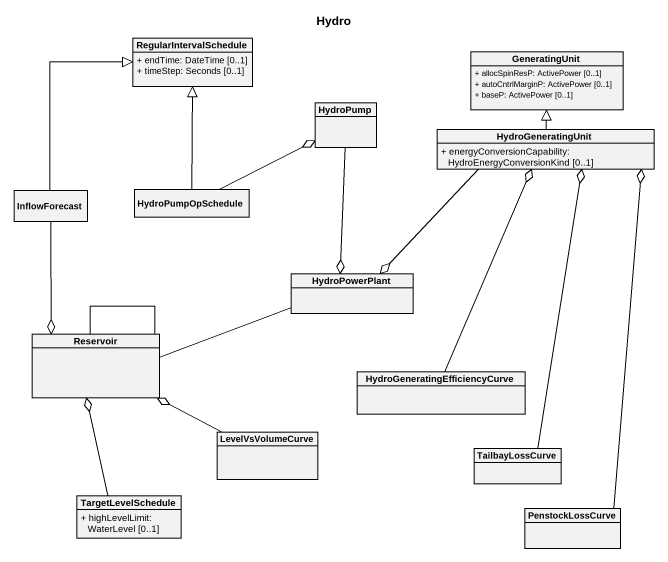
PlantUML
@startuml
title Hydro
hide circle
hide empty members
skinparam classAttributeIconSize 0
class RegularIntervalSchedule {
  + endTime: DateTime [0..1]
  + timeStep: Seconds [0..1]
}
class GeneratingUnit {
  + allocSpinResP: ActivePower [0..1]
  + autoCntrlMarginP: ActivePower [0..1]
  + baseP: ActivePower [0..1]
}
class HydroPump
class HydroGeneratingUnit {
  + energyConversionCapability: HydroEnergyConversionKind [0..1]
}
class InflowForecast
class HydroPumpOpSchedule
class HydroPowerPlant
class Reservoir
class "HydroGeneratingEfficiencyCurve" as HydroGeneratingEfficiencyCur
class LevelVsVolumeCurve
class TailbayLossCurve
class TargetLevelSchedule {
  + highLevelLimit: WaterLevel [0..1]
}
class PenstockLossCurve
HydroGeneratingUnit -up-|> GeneratingUnit
InflowForecast -up-|> RegularIntervalSchedule
InflowForecast --o Reservoir
HydroPumpOpSchedule -up-|> RegularIntervalSchedule
HydroPumpOpSchedule -right-o HydroPump
HydroPowerPlant o-up- HydroPump
HydroPowerPlant o-up- HydroGeneratingUnit
HydroPowerPlant -left- Reservoir
Reservoir -- Reservoir
HydroGeneratingEfficiencyCur -up-o HydroGeneratingUnit
LevelVsVolumeCurve -left-o Reservoir
TailbayLossCurve -up-o HydroGeneratingUnit
TargetLevelSchedule -up-o Reservoir
PenstockLossCurve -up-o HydroGeneratingUnit
@enduml
